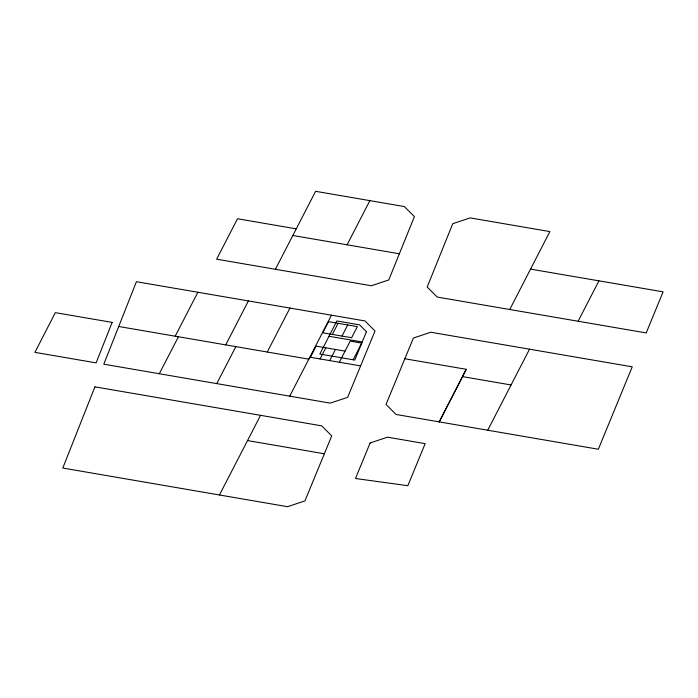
<?xml version="1.0" encoding="UTF-8"?>
<svg xmlns="http://www.w3.org/2000/svg" width="698" height="698" viewBox="0 0 698 698"><rect width="100%" height="100%" fill="white"/><g stroke="black" fill="none" stroke-linecap="round" stroke-linejoin="round"><path stroke-width="1.05" d="M296.249 228.857L237.512 218.753L216.642 259.194L371.415 285.761L388.769 279.942L414.42 216.589L404.334 206.564L315.601 191.304L275.413 269.28M360.622 365.883L375.018 330.974L364.967 320.94L136.415 281.713L103.81 364.199L330.25 403.13L347.639 397.328L360.622 365.883L309.833 357.193L289.722 396.159M404.84 358.755L386.038 404.412L396.063 414.464L598.334 449.242L632.248 366.825L430.779 332.239L413.391 338.041L404.84 358.755L466.255 369.312L439.243 421.871L466.255 369.312M175.189 336.2L197.857 292.253M225.724 344.882L248.392 300.925M347.098 244.797L369.861 200.64M219.451 494.978L260.555 415.327M331.471 315.182L308.813 359.165L118.712 326.498M310.453 357.271L316.177 346.156L345.056 351.12M332.37 334.421L338.094 323.305M320.077 358.929L325.8 347.813M341.994 336.078L347.717 324.963M329.7 360.578L335.433 349.462M339.333 362.236L350.204 341.121L361.756 343.102L353.171 359.775M509.741 309.502L549.876 231.596L470.147 217.898L452.766 223.709L427.167 287.026L437.227 297.06L646.2 332.929L663.1 291.843L530.567 269.114M487.728 430.221L529.538 349.175M578.11 321.228L598.936 280.832M159.31 373.735L178.426 336.759M216.746 383.612L235.863 346.627M267.247 352.028L289.949 308.062M292.837 235.488L399.361 253.775M328.994 336.262L362.227 341.968M462.477 376.615L511.076 384.956M247.528 440.569L324.369 453.787M112.134 322.397L96.115 362.873L34.9 352.359L55.325 312.652L112.134 322.397M94.919 386.849L62.794 468.035L287.559 506.696L304.947 500.885L331.733 435.892L321.699 425.841L94.919 386.849M366.459 331.698L354.767 360.046L319.832 354.052L336.881 320.949L359.61 324.858L366.459 331.698M370.132 442.977L355.474 478.505L407.841 485.695L425.161 443.658L387.521 437.175L370.132 442.977M328.47 321.656L322.738 332.772L351.618 337.727L357.341 326.612L328.47 321.656"/></g></svg>
